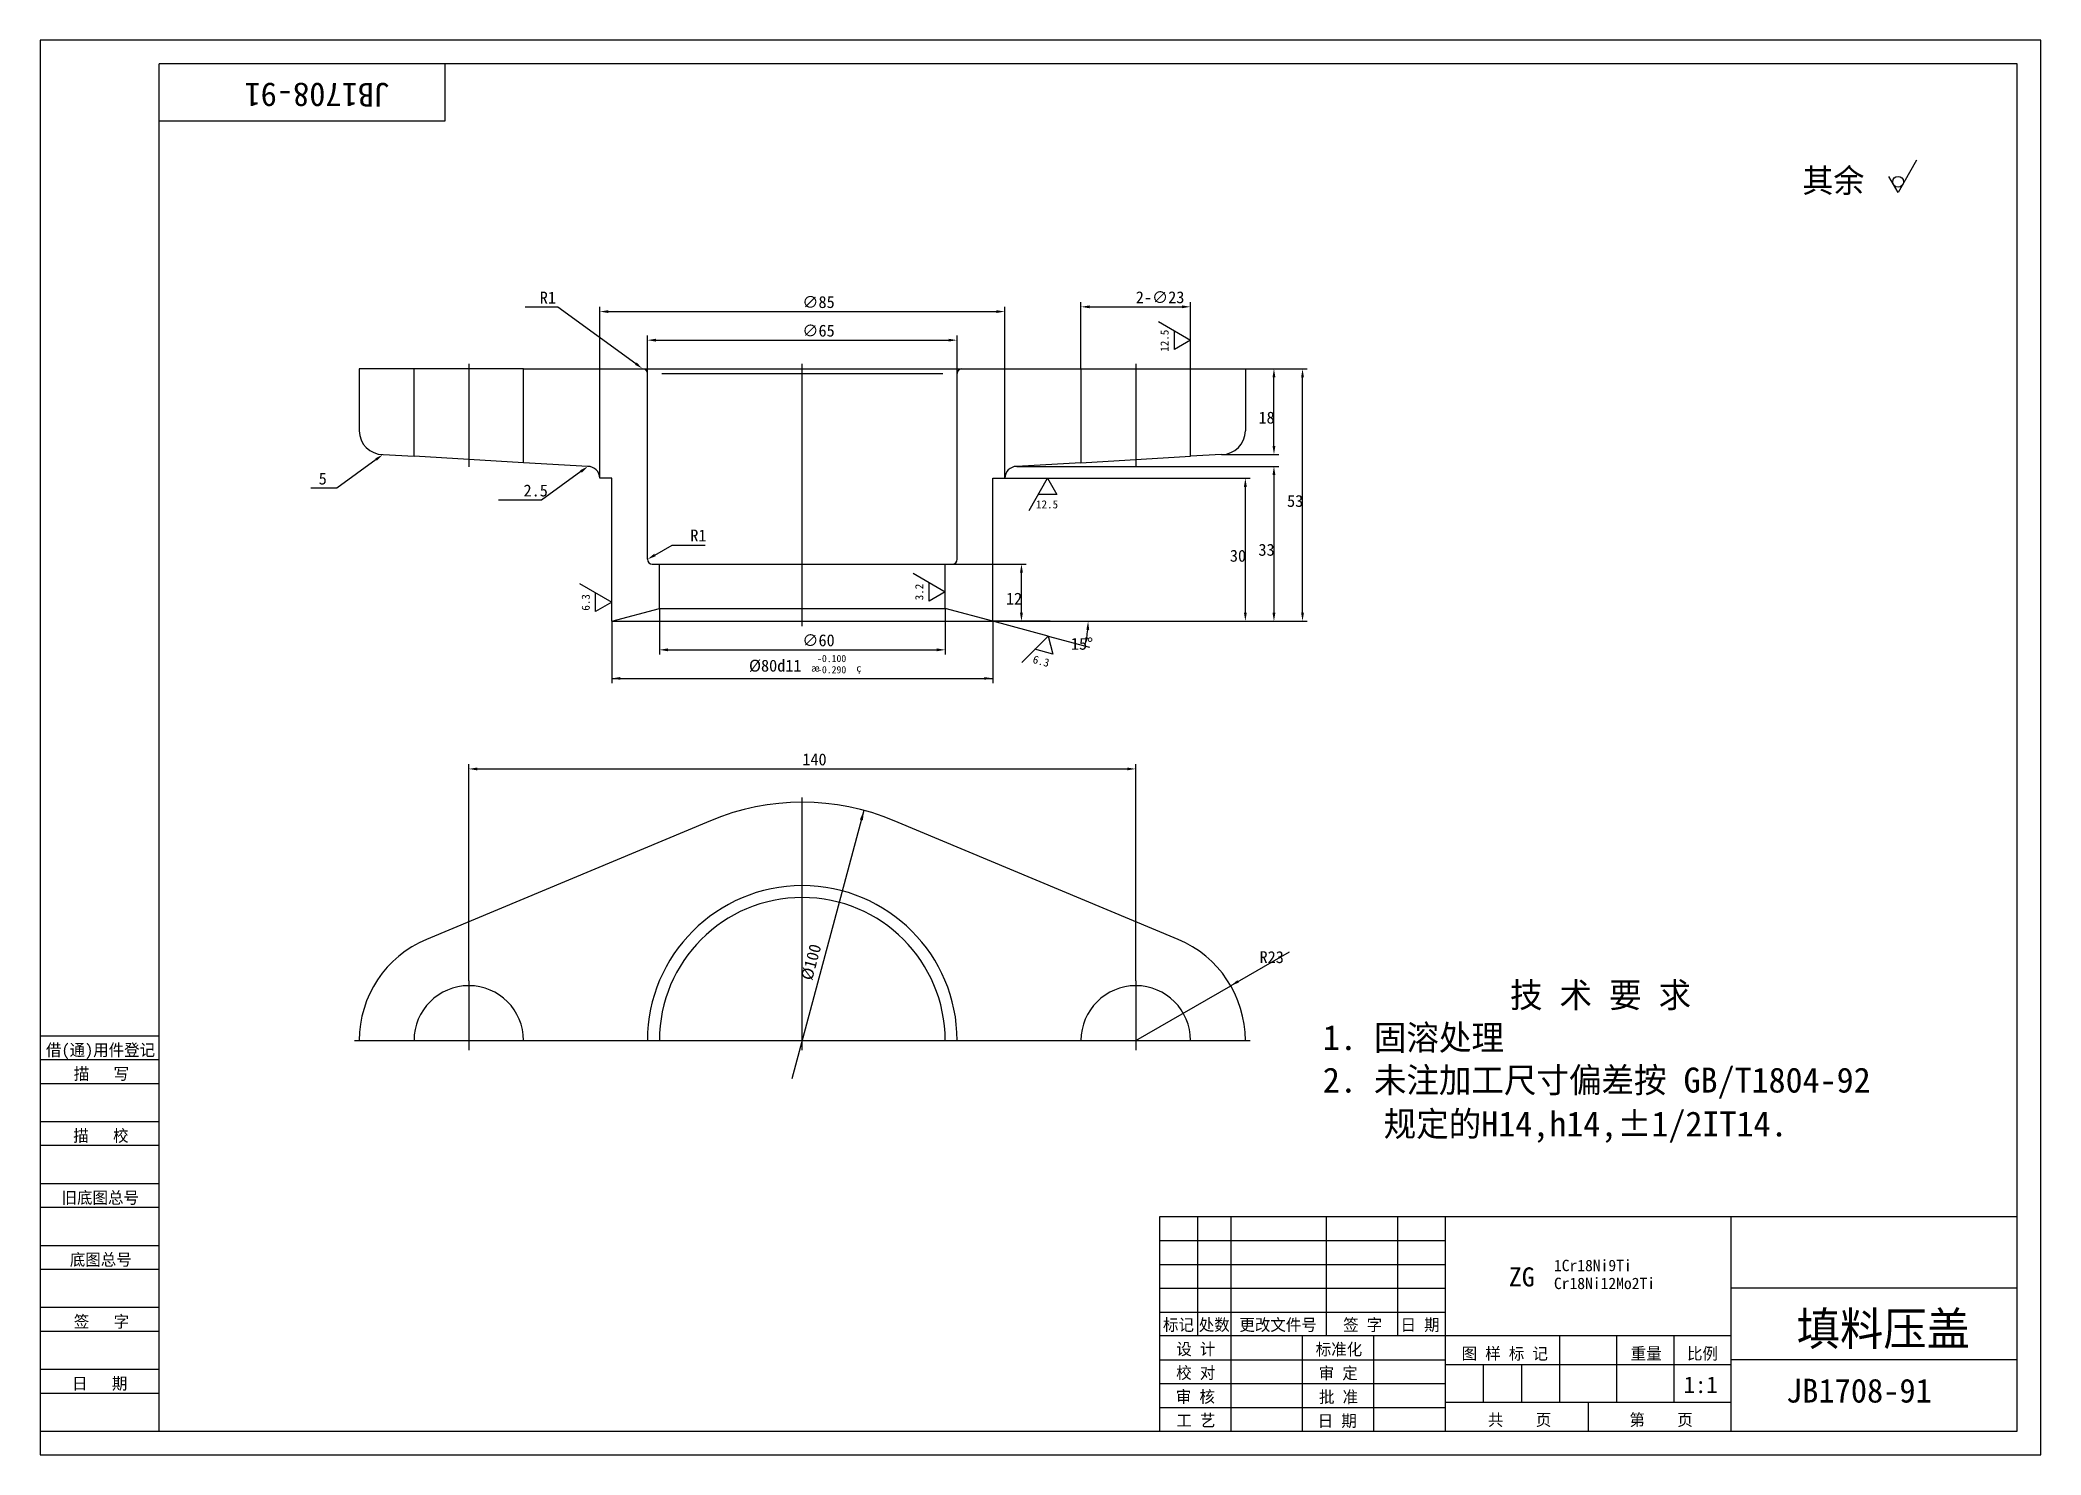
# Model space of a CAD drawing. Header units: metres. Extents: x 0 to 420, y 0 to 297.
import ezdxf

# ---------------------------------------------------------------- set-up
doc = ezdxf.new("R2010")
doc.units = ezdxf.units.M
for name, color, linetype in [('C', 6, 'Continuous'), ('D', 1, 'Continuous'), ('FL', 5, 'Continuous'), ('T', 7, 'Continuous'), ('TL', 4, 'Continuous')]:
    doc.layers.add(name, color=color, linetype=linetype)

# ---------------------------------------------------------------- blocks, each defined once
blk = doc.blocks.new('TUKUN3')
at = {"layer": 'FL'}
for p, q in [((420, 297), (0, 297)), ((0, 297), (0, 0)), ((420, 0), (420, 297)), ((0, 78), (25, 78)), ((0, 70), (25, 70)), ((0, 65), (25, 65)), ((0, 57), (25, 57)), ((0, 52), (25, 52)), ((243, 25), (243, 50)), ((250, 5), (250, 50)), ((270, 25), (270, 50)), ((285, 25), (285, 50)), ((0, 44), (25, 44)), ((235, 45), (295, 45)), ((0, 39), (25, 39)), ((235, 40), (295, 40)), ((235, 35), (295, 35)), ((0, 31), (25, 31)), ((235, 30), (295, 30)), ((0, 26), (25, 26)), ((280, 5), (280, 25)), ((0, 18), (25, 18)), ((235, 20), (295, 20)), ((0, 13), (25, 13)), ((235, 15), (295, 15)), ((235, 10), (295, 10)), ((0, 0), (420, 0))]:
    blk.add_line(p, q, dxfattribs=at)
at = {"layer": 'TL'}
for p, q in [((415, 292), (25, 292)), ((25, 5), (25, 292)), ((85, 292), (85, 280)), ((415, 5), (415, 292)), ((85, 280), (25, 280)), ((0, 88), (25, 88)), ((0, 83), (25, 83)), ((415, 50), (235, 50)), ((235, 50), (235, 5)), ((295, 5), (295, 50)), ((355, 5), (355, 50)), ((415, 35), (355, 35)), ((355, 25), (235, 25)), ((265, 5), (265, 25)), ((319, 11), (319, 25)), ((331, 11), (331, 25)), ((343, 11), (343, 25)), ((295, 19), (355, 19)), ((303, 11), (303, 19)), ((311, 11), (311, 19)), ((415, 20), (355, 20)), ((355, 11), (295, 11)), ((325, 5), (325, 11)), ((0, 5), (415, 5))]:
    blk.add_line(p, q, dxfattribs=at)
at = {"layer": 'T'}
for s, p in [('借(通)用件登记', (1.26, 83.76)), ('描   写', (7.09, 78.76)), ('描   校', (6.98, 65.76)), ('旧底图总号', (4.52, 52.76)), ('底图总号', (6.25, 39.76)), ('签   字', (7.1, 26.76)), ('标记', (235.71, 26.07)), ('处数', (243.22, 26.07)), ('更改文件号', (251.75, 26.07)), ('签 字', (273.53, 26.07)), ('日 期', (285.57, 26.07)), ('设 计', (238.5, 20.99)), ('标准化', (267.77, 20.93)), ('图 样 标 记', (298.4, 20.04)), ('重量', (333.88, 20.04)), ('比例', (345.7, 20.04)), ('校 对', (238.48, 15.99)), ('审 定', (268.39, 15.93)), ('日   期', (6.72, 13.76)), ('审 核', (238.41, 10.99)), ('批 准', (268.46, 10.93)), ('工 艺', (238.52, 5.99)), ('日 期', (268.18, 5.93)), ('共    页', (303.91, 6.13)), ('第    页', (333.62, 6.13))]:
    blk.add_text(s, height=2.5, dxfattribs=at).set_placement(p)

msp = doc.modelspace()

# ---------------------------------------------------------------- linework, layer by layer
at = {"layer": 'C'}
for p, q in [((90, 229), (90, 207.4)), ((160, 174), (160, 229)), ((230, 229), (230, 207.4)), ((160, 85), (160, 138)), ((90, 99.5), (90, 85)), ((230, 99.5), (230, 85)), ((66, 87), (254, 87))]:
    msp.add_line(p, q, dxfattribs=at)
at = {"layer": 'D'}
for p, q in [((393.9, 271.76), (390, 265)), ((390, 265), (388.05, 268.38)), ((106.9, 240.93), (101.81, 240.93)), ((108.7, 240.93), (106.9, 240.93)), ((125.04, 229.06), (108.7, 240.93)), ((117.5, 205), (117.5, 241)), ((119.3, 240), (200.7, 240)), ((202.5, 205), (202.5, 241)), ((218.5, 228), (218.5, 242)), ((220.3, 241), (239.7, 241)), ((241.5, 228), (241.5, 242)), ((234.74, 237.9), (241.5, 234)), ((238.12, 232.05), (238.12, 235.95)), ((127.5, 227), (127.5, 235)), ((129.3, 234), (190.7, 234)), ((192.5, 227), (192.5, 235)), ((241.5, 234), (238.12, 232.05)), ((253, 228), (266, 228)), ((253, 228), (260, 228)), ((259, 211.8), (259, 226.2)), ((265, 176.8), (265, 226.2)), ((248, 210), (260, 210)), ((70.54, 208.94), (62.29, 202.95)), ((113.54, 206.44), (105.29, 200.45)), ((205, 207.5), (260, 207.5)), ((60.49, 202.95), (56.83, 202.95)), ((62.29, 202.95), (60.49, 202.95)), ((202.5, 205), (254, 205)), ((207.6, 198.24), (211.5, 205)), ((213.45, 201.62), (209.55, 201.62)), ((211.5, 205), (213.45, 201.62)), ((253, 176.8), (253, 203.2)), ((259, 205.7), (259, 176.8)), ((103.49, 200.45), (96.25, 200.45)), ((105.29, 200.45), (103.49, 200.45)), ((129.06, 188.9), (132.7, 191)), ((132.7, 191), (134.5, 191)), ((134.5, 191), (139.59, 191)), ((183.24, 185.08), (190, 181.18)), ((190, 187), (207, 187)), ((206, 176.8), (206, 185.2)), ((113.24, 182.9), (120, 179)), ((116.62, 177.05), (116.62, 180.95)), ((186.62, 179.23), (186.62, 183.13)), ((190, 181.18), (186.62, 179.23)), ((120, 179), (116.62, 177.05)), ((130, 177.68), (130, 168)), ((190, 177.68), (190, 168)), ((120, 175), (120, 162)), ((212, 175), (200, 175)), ((211.59, 171.89), (200, 175)), ((200, 175), (254, 175)), ((200, 175), (260, 175)), ((200, 175), (266, 175)), ((200, 175), (200, 162)), ((200, 175), (207, 175)), ((212, 175), (221, 175)), ((131.8, 169), (188.2, 169)), ((206.07, 166.37), (211.59, 171.89)), ((212.6, 168.12), (208.83, 169.13)), ((211.59, 171.89), (212.6, 168.12)), ((211.59, 171.89), (220.28, 169.56)), ((120, 163), (200, 163)), ((90, 99.5), (90, 145)), ((91.8, 144), (228.2, 144)), ((230, 99.5), (230, 145)), ((172.94, 135.3), (157.84, 78.95)), ((262.17, 105.57), (249.92, 98.5)), ((230, 87), (249.92, 98.5))]:
    msp.add_line(p, q, dxfattribs=at)
msp.add_circle((390, 267.25), 1.13, dxfattribs=at)
msp.add_arc((200, 175), 20, 350.16, 354.84, dxfattribs=at)
for points in [[(119.3, 240.3), (119.3, 239.7), (117.5, 240)], [(200.7, 240.3), (200.7, 239.7), (202.5, 240)], [(220.3, 241.3), (220.3, 240.7), (218.5, 241)], [(239.7, 241.3), (239.7, 240.7), (241.5, 241)], [(129.3, 234.3), (129.3, 233.7), (127.5, 234)], [(190.7, 234.3), (190.7, 233.7), (192.5, 234)], [(125.22, 229.3), (124.87, 228.82), (126.5, 228)], [(258.7, 226.2), (259.3, 226.2), (259, 228)], [(264.7, 226.2), (265.3, 226.2), (265, 228)], [(70.37, 209.18), (70.72, 208.7), (72, 210)], [(258.7, 211.8), (259.3, 211.8), (259, 210)], [(113.37, 206.68), (113.72, 206.2), (115, 207.5)], [(258.7, 205.7), (259.3, 205.7), (259, 207.5)], [(252.7, 203.2), (253.3, 203.2), (253, 205)], [(129.21, 188.64), (128.91, 189.16), (127.5, 188)], [(205.7, 185.2), (206.3, 185.2), (206, 187)], [(205.7, 176.8), (206.3, 176.8), (206, 175)], [(252.7, 176.8), (253.3, 176.8), (253, 175)], [(258.7, 176.8), (259.3, 176.8), (259, 175)], [(264.7, 176.8), (265.3, 176.8), (265, 175)], [(219.62, 173.22), (220.22, 173.19), (220, 175)], [(131.8, 169.3), (131.8, 168.7), (130, 169)], [(188.2, 169.3), (188.2, 168.7), (190, 169)], [(220, 171.52), (219.41, 171.65), (219.32, 169.82)], [(120, 163), (121.8, 163.29), (121.8, 162.71)], [(200, 163), (198.2, 163.29), (198.2, 162.71)], [(91.8, 144.3), (91.8, 143.7), (90, 144)], [(228.2, 144.3), (228.2, 143.7), (230, 144)], [(172.72, 133.22), (172.94, 135.3), (172.09, 133.39)], [(251.33, 99.66), (251.63, 99.14), (249.92, 98.5)]]:
    msp.add_solid(points, dxfattribs=at)
at = {"layer": 'TL'}
for p, q in [((67, 228), (67, 215)), ((78.5, 228), (67, 228)), ((101.5, 228), (78.5, 228)), ((78.5, 209.62), (78.5, 228)), ((101.5, 228), (126.5, 228)), ((101.5, 208.28), (101.5, 228)), ((126.5, 228), (193.5, 228)), ((127.5, 188), (127.5, 227)), ((130.5, 227), (189.5, 227)), ((192.5, 188), (192.5, 227)), ((193.5, 228), (218.5, 228)), ((218.5, 228), (218.5, 208.28)), ((218.5, 228), (241.5, 228)), ((241.5, 228), (253, 228)), ((241.5, 209.62), (241.5, 228)), ((253, 228), (253, 215)), ((72, 210), (78.5, 209.62)), ((248, 210), (241.5, 209.62)), ((101.5, 208.28), (78.5, 209.62)), ((115, 207.5), (101.5, 208.28)), ((218.5, 208.28), (205, 207.5)), ((218.5, 208.28), (241.5, 209.62)), ((120, 205), (117.5, 205)), ((120, 175), (120, 205)), ((200, 175), (200, 205)), ((200, 205), (202.5, 205)), ((128.5, 187), (130, 187)), ((130, 187), (190, 187)), ((130, 177.68), (130, 187)), ((190, 177.68), (190, 187)), ((190, 187), (191.5, 187)), ((120, 175), (130, 177.68)), ((130, 177.68), (190, 177.68)), ((200, 175), (190, 177.68)), ((120, 175), (200, 175)), ((140.71, 133.13), (81.13, 108.22)), ((238.87, 108.22), (179.29, 133.13))]:
    msp.add_line(p, q, dxfattribs=at)
for centre, radius, start, end in [((126.5, 227), 1, 0, 90), ((193.5, 227), 1, 90, 180), ((72, 215), 5, 180, 270), ((248, 215), 5, 270, 0), ((115, 205), 2.5, 0, 90), ((205, 205), 2.5, 90, 180), ((128.5, 188), 1, 180, 270), ((191.5, 188), 1, 270, 0), ((160, 87), 50, 67.31, 112.69), ((160, 87), 32.5, 0, 180), ((160, 87), 30, 0, 180), ((90, 87), 23, 112.69, 180), ((230, 87), 23, 0, 67.31), ((90, 87), 11.5, 0, 180), ((230, 87), 11.5, 0, 180)]:
    msp.add_arc(centre, radius, start, end, dxfattribs=at)

# ---------------------------------------------------------------- block references
at = {"layer": 'D'}
msp.add_blockref('TUKUN3', (0, 0), dxfattribs=at)

# ---------------------------------------------------------------- texts
for s, height, rotation, p in [('JB1708-91', 5, 180, (73.52, 288)), ('12.5', 1.7, 90, (236.89, 231.57)), ('3.2', 1.7, 90, (185.39, 179.4)), ('6.3', 1.7, 90, (115.39, 177.22)), ('6.3', 1.7, 345, (208.24, 166.26)), ('%%c100', 2.5, 75, (162.04, 99.46))]:
    msp.add_text(s, height=height, rotation=rotation, dxfattribs=at).set_placement(p)
for s, height, p in [('其余', 5, (369.94, 265)), ('12.5', 1.7, (209.07, 198.69)), ('%%c80d11', 2.5, (148.81, 164.43)), ('%%230', 1.5, (161.85, 164.43)), ('-0.100', 1.5, (163.1, 166.43)), ('-0.290', 1.5, (163.1, 164.08)), ('%%231', 1.5, (171.35, 164.43)), ('            技 术 要 求', 5.25, (265.69, 93.92)), (' 1. 固溶处理', 5.25, (265.69, 84.99)), (' 2. 未注加工尺寸偏差按 GB/T1804-92', 5.25, (265.69, 76.07)), ('      规定的H14,h14,%%P1/2IT14.', 5.25, (260.61, 66.86)), ('ZG', 4, (308.3, 35.38)), ('1Cr18Ni9Ti', 2.4, (317.77, 38.58)), ('Cr18Ni12Mo2Ti', 2.4, (317.77, 34.82)), ('填料压盖', 7, (368.71, 23)), ('1:1', 3.5, (345, 13)), ('JB1708-91', 5, (366.48, 11))]:
    msp.add_text(s, height=height, dxfattribs=at).set_placement(p)
at = {"layer": 'D', "char_height": 2.5, "attachment_point": 1}
for s, insert in [('\\A1;R1', (104.9, 244.18)), ('\\A1;2-∅23', (230, 244.25)), ('\\A1;∅85', (160, 243.25)), ('\\A1;∅65', (160, 237.25)), ('\\A1;18', (255.75, 219)), ('\\A1;5', (58.49, 206.2)), ('\\A1;2.5', (101.49, 203.7)), ('\\A1;53', (261.75, 201.5)), ('\\A1;R1', (136.5, 194.25)), ('\\A1;30', (249.75, 190)), ('\\A1;33', (255.75, 191.25)), ('\\A1;12', (202.75, 181)), ('\\A1;∅60', (160, 172.25)), ('\\A1;15°', (216.38, 171.52)), ('\\A1;140', (160, 147.25)), ('\\A1;R23', (255.98, 105.75))]:
    msp.add_mtext(s, dxfattribs=dict(at, insert=insert))

doc.saveas('drawing.dxf')
